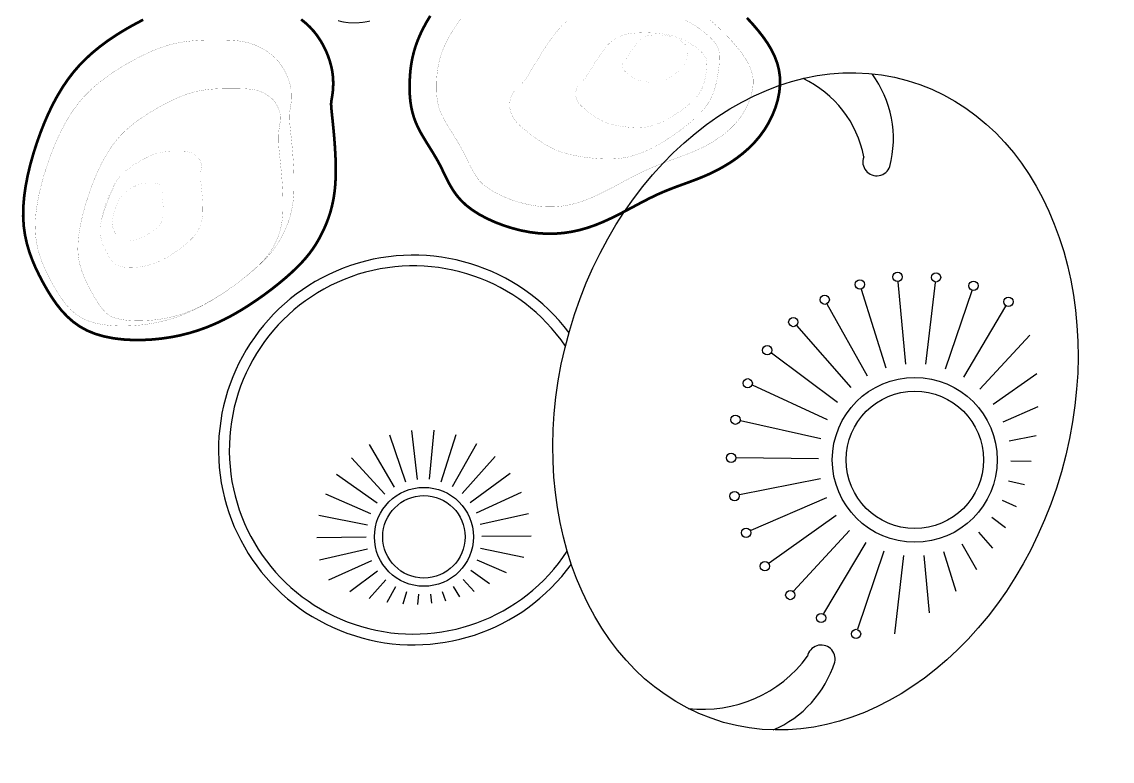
# Model space of a CAD drawing. Header units: feet. Extents: x 3576 to 8206, y -9151 to -6616.
# Drawn here: x 5075.56 to 5095.86, y -8160.83 to -8147.06 of the extents above; entities that cross this region are included whole.
import ezdxf

# ---------------------------------------------------------------- set-up
doc = ezdxf.new("R2010")
doc.units = ezdxf.units.FT
doc.layers.add('FURN', color=253, linetype='CONTINUOUS', lineweight=15)
doc.layers.add('FURNITURE', color=14, linetype='CONTINUOUS', lineweight=0)
doc.layers.add('TREE', color=90, linetype='CONTINUOUS')

# ---------------------------------------------------------------- blocks, each defined once
blk = doc.blocks.new('Pots')
at = {"layer": 'TREE', "color": 34}
for p, q in [((20.76, 1.73), (20.05, 9.38)), ((22.63, 1.71), (23.52, 9.34)), ((18.92, 1.36), (16.63, 8.69)), ((24.46, 1.3), (26.92, 8.57)), ((17.2, 0.62), (13.44, 7.32)), ((26.16, 0.52), (30.08, 7.12)), ((15.67, -0.46), (10.6, 5.31)), ((27.66, -0.6), (32.3, 4.42)), ((14.4, -1.84), (8.24, 2.75)), ((28.9, -2.01), (32.95, 0.86)), ((13.45, -3.45), (6.47, -0.24)), ((29.82, -3.64), (33.09, -2.23)), ((12.85, -5.22), (5.36, -3.54)), ((-25.82, -9.26), (-27.29, -4.89)), ((-24.73, -9.01), (-25.25, -4.44)), ((-23.6, -9), (-23.16, -4.42)), ((-22.5, -9.23), (-21.12, -4.83)), ((30.38, -5.43), (32.88, -4.93)), ((-26.85, -9.72), (-29.19, -5.75)), ((-21.47, -9.68), (-19.2, -5.66)), ((-27.75, -10.39), (-30.86, -7)), ((-20.56, -10.33), (-17.5, -6.88)), ((12.63, -7.08), (4.95, -7)), ((30.55, -7.29), (32.44, -7.32)), ((-28.49, -11.23), (-32.25, -8.56)), ((-19.8, -11.16), (-16.09, -8.42)), ((12.81, -8.95), (5.28, -10.46)), ((30.33, -9.15), (31.82, -9.49)), ((-29.05, -12.21), (-33.27, -10.38)), ((-19.23, -12.12), (-15.03, -10.21)), ((13.36, -10.74), (6.31, -13.78)), ((29.73, -10.93), (31.02, -11.52)), ((-29.39, -13.28), (-33.9, -12.37)), ((-18.87, -13.19), (-14.37, -12.19)), ((14.28, -12.37), (8.02, -16.81)), ((28.78, -12.54), (30.05, -13.48)), ((15.52, -13.78), (10.31, -19.42)), ((27.51, -13.92), (28.84, -15.43)), ((-29.49, -14.4), (-34.1, -14.44)), ((-18.74, -14.31), (-14.13, -14.27)), ((17.02, -14.9), (13.1, -21.5)), ((25.98, -15), (27.33, -17.4)), ((-29.37, -15.52), (-33.86, -16.52)), ((-18.85, -15.43), (-14.83, -16.24)), ((18.72, -15.68), (16.26, -22.95)), ((20.55, -16.09), (19.7, -23.38)), ((22.42, -16.11), (22.92, -21.45)), ((24.26, -15.74), (25.41, -19.42)), ((-29.01, -16.59), (-33.02, -18.41)), ((-19.19, -16.5), (-16.45, -17.69)), ((-28.44, -17.55), (-31.02, -19.47)), ((-19.74, -17.48), (-18, -18.72)), ((-27.68, -18.38), (-29.21, -20.11)), ((-26.76, -19.03), (-27.58, -20.47)), ((-21.39, -18.99), (-20.81, -19.96)), ((-20.48, -18.32), (-19.45, -19.45)), ((-25.73, -19.48), (-26.1, -20.64)), ((-24.63, -19.71), (-24.72, -20.65)), ((-23.51, -19.7), (-23.41, -20.54)), ((-22.41, -19.45), (-22.12, -20.32))]:
    blk.add_line(p, q, dxfattribs=at)
for centre, radius in [((19.99, 9.85), 0.434), ((23.57, 9.81), 0.434), ((16.48, 9.15), 0.434), ((27.06, 9.03), 0.434), ((13.2, 7.73), 0.434), ((30.31, 7.54), 0.434), ((10.28, 5.65), 0.434), ((7.85, 3.02), 0.434), ((6.03, -0.06), 0.434), ((21.59, -7.19), 7.68), ((21.59, -7.19), 6.4), ((4.89, -3.45), 0.434), ((4.48, -7), 0.434), ((-24.12, -14.36), 4.61), ((4.81, -10.57), 0.434), ((-24.12, -14.36), 3.84), ((5.88, -13.98), 0.434), ((7.63, -17.1), 0.434), ((10, -19.78), 0.434), ((12.87, -21.92), 0.434), ((16.12, -23.41), 0.434)]:
    blk.add_circle(centre, radius, dxfattribs=at)
for centre, radius, start, end in [((9.38, 22.71), 10.22, 345.3884, 36.3918), ((6.87, 19.13), 10.15, 10.7901, 64.8418), ((18.05, 20.57), 1.3, 159.3806, 340.2787), ((-25.1, -6.27), 18.15, 37.0123, 324.1356), ((-25.1, -6.27), 17.15, 34.3347, 326.6641), ((12.87, -25.74), 1.3, 347.5928, 168.4909), ((1.9, -18.43), 11.99, 263.2497, 323.9651), ((4.39, -22.95), 10.22, 293.1244, 342.483)]:
    blk.add_arc(centre, radius, start, end, dxfattribs=at)
blk.add_ellipse((12.34, -1.74), major_axis=(8.55, 29.9), ratio=0.766228, dxfattribs=at)
blk = doc.blocks.new('Rocks')
at = {"layer": 'FURN', "color": 252, "linetype": 'Continuous'}
for points, const_width in [([(53.921, 13.517), (54.458, 13.717), (55.018, 13.939), (55.594, 14.187), (56.18, 14.46), (56.771, 14.762), (57.36, 15.093), (57.94, 15.456), (58.506, 15.851), (59.051, 16.28), (59.569, 16.745), (60.062, 17.244), (60.531, 17.778), (60.978, 18.346), (61.405, 18.946), (61.814, 19.578), (62.207, 20.241), (62.585, 20.935), (62.949, 21.657), (63.294, 22.401), (63.615, 23.16), (63.905, 23.928), (64.157, 24.697), (64.367, 25.46), (64.528, 26.209), (64.633, 26.939), (64.68, 27.642), (64.671, 28.321), (64.612, 28.977), (64.51, 29.614), (64.369, 30.235), (64.197, 30.841), (63.998, 31.435), (63.778, 32.02), (63.542, 32.598), (63.284, 33.164), (63, 33.711), (62.683, 34.235), (62.327, 34.73), (61.926, 35.189), (61.474, 35.607), (60.964, 35.978), (60.394, 36.298), (59.771, 36.567), (59.105, 36.789), (58.406, 36.965), (57.686, 37.097), (56.953, 37.189), (56.219, 37.243), (55.494, 37.26), (54.785, 37.243), (54.093, 37.193), (53.414, 37.109), (52.745, 36.993), (52.083, 36.844), (51.426, 36.662), (50.77, 36.448), (50.114, 36.203), (49.454, 35.927), (48.798, 35.625), (48.151, 35.303), (47.522, 34.966), (46.917, 34.621), (46.343, 34.274), (45.808, 33.93), (45.319, 33.595), (44.88, 33.272), (44.487, 32.961), (44.136, 32.655), (43.819, 32.352), (43.53, 32.047), (43.264, 31.735), (43.014, 31.413), (42.775, 31.076), (42.541, 30.72), (42.314, 30.342), (42.097, 29.937), (41.891, 29.503), (41.701, 29.036), (41.528, 28.532), (41.374, 27.988), (41.244, 27.4), (41.138, 26.768), (41.054, 26.107), (40.99, 25.435), (40.943, 24.771), (40.909, 24.134), (40.886, 23.542), (40.871, 23.012), (40.861, 22.565), (40.854, 22.212), (40.847, 21.942), (40.838, 21.738), (40.828, 21.584), (40.813, 21.463), (40.792, 21.357), (40.764, 21.25), (40.726, 21.126), (40.68, 20.97), (40.627, 20.78), (40.572, 20.56), (40.521, 20.311), (40.477, 20.034), (40.445, 19.731), (40.429, 19.405), (40.434, 19.057), (40.463, 18.689), (40.519, 18.307), (40.601, 17.914), (40.709, 17.515), (40.846, 17.116), (41.01, 16.722), (41.202, 16.336), (41.424, 15.965), (41.675, 15.612), (41.951, 15.279), (42.248, 14.968)], 0.2), ([(43.648, 19.961), (43.667, 19.723), (43.705, 19.464), (43.762, 19.191), (43.838, 18.912), (43.933, 18.634), (44.045, 18.364), (44.174, 18.107), (44.316, 17.868), (44.478, 17.641), (44.661, 17.419), (44.865, 17.206), (45.086, 17.002), (45.321, 16.813), (45.563, 16.64), (45.808, 16.486), (46.05, 16.352), (46.288, 16.24), (46.526, 16.143), (46.774, 16.059), (47.037, 15.984), (47.322, 15.917), (47.634, 15.855), (47.976, 15.797), (48.348, 15.741), (48.743, 15.688), (49.148, 15.639), (49.56, 15.596), (49.975, 15.563), (50.388, 15.541), (50.798, 15.531), (51.2, 15.535), (51.591, 15.555), (51.974, 15.59), (52.356, 15.644), (52.745, 15.716), (53.146, 15.807), (53.564, 15.919), (54.003, 16.054), (54.466, 16.211), (54.956, 16.393), (55.468, 16.597), (55.992, 16.822), (56.518, 17.067), (57.041, 17.335), (57.555, 17.624), (58.053, 17.934), (58.529, 18.267), (58.978, 18.621), (59.404, 19.002), (59.813, 19.417), (60.209, 19.868), (60.593, 20.355), (60.966, 20.879), (61.329, 21.441), (61.683, 22.039), (62.029, 22.673), (62.364, 23.338), (62.681, 24.02), (62.973, 24.712), (63.234, 25.403), (63.458, 26.084), (63.639, 26.744), (63.774, 27.372), (63.858, 27.957), (63.894, 28.504), (63.887, 29.028), (63.842, 29.539), (63.761, 30.044), (63.646, 30.549), (63.501, 31.058), (63.328, 31.576), (63.131, 32.1), (62.921, 32.615), (62.701, 33.098), (62.471, 33.542), (62.229, 33.941), (61.975, 34.294), (61.706, 34.602), (61.418, 34.868), (61.098, 35.101), (60.721, 35.312), (60.272, 35.506), (59.76, 35.677), (59.196, 35.819), (58.595, 35.93), (57.972, 36.008), (57.338, 36.054), (56.709, 36.069), (56.097, 36.054), (55.503, 36.011), (54.923, 35.94), (54.352, 35.84), (53.785, 35.713), (53.218, 35.556), (52.646, 35.37), (52.066, 35.153), (51.474, 34.905), (50.877, 34.63), (50.284, 34.335), (49.704, 34.025), (49.146, 33.706), (48.618, 33.387), (48.13, 33.073), (47.691, 32.772), (47.31, 32.492), (46.981, 32.231), (46.699, 31.986), (46.453, 31.751), (46.234, 31.519), (46.031, 31.282), (45.836, 31.03), (45.642, 30.757), (45.451, 30.466), (45.269, 30.163), (45.098, 29.845), (44.938, 29.507), (44.79, 29.143), (44.653, 28.746), (44.531, 28.31), (44.424, 27.827), (44.333, 27.286), (44.258, 26.696), (44.199, 26.078), (44.155, 25.457), (44.123, 24.852), (44.101, 24.284), (44.086, 23.771), (44.077, 23.331), (44.069, 22.973), (44.061, 22.685), (44.051, 22.437), (44.035, 22.2), (44.004, 21.955), (43.957, 21.717), (43.904, 21.518), (43.858, 21.363), (43.817, 21.224), (43.777, 21.081), (43.739, 20.928), (43.704, 20.761), (43.676, 20.58), (43.655, 20.386), (43.645, 20.18)], 0.01), ([(32.667, 15.914), (33.017, 16.357), (33.332, 16.797), (33.611, 17.231), (33.854, 17.655), (34.063, 18.071), (34.241, 18.479), (34.392, 18.882), (34.518, 19.28), (34.624, 19.675), (34.712, 20.068), (34.785, 20.462), (34.847, 20.857), (34.894, 21.253), (34.925, 21.65), (34.937, 22.049), (34.927, 22.448), (34.892, 22.848), (34.83, 23.248), (34.738, 23.65), (34.615, 24.051), (34.465, 24.454), (34.296, 24.857), (34.114, 25.262), (33.926, 25.67), (33.738, 26.08), (33.557, 26.493), (33.39, 26.909), (33.24, 27.329), (33.099, 27.751), (32.955, 28.174), (32.795, 28.597), (32.61, 29.019), (32.386, 29.437), (32.112, 29.85), (31.776, 30.258), (31.371, 30.658), (30.902, 31.046), (30.38, 31.416), (29.816, 31.764), (29.218, 32.084), (28.598, 32.372), (27.966, 32.623), (27.33, 32.831), (26.701, 32.992), (26.078, 33.108), (25.46, 33.179), (24.846, 33.207), (24.234, 33.193), (23.623, 33.138), (23.013, 33.045), (22.4, 32.914), (21.785, 32.748), (21.171, 32.554), (20.558, 32.34), (19.951, 32.115), (19.352, 31.887), (18.764, 31.663), (18.189, 31.453), (17.629, 31.263), (17.088, 31.101), (16.561, 30.961), (16.045, 30.836), (15.537, 30.72), (15.033, 30.605), (14.529, 30.485), (14.021, 30.352), (13.506, 30.201), (12.981, 30.023), (12.45, 29.818), (11.919, 29.582), (11.393, 29.316), (10.878, 29.016), (10.379, 28.681), (9.901, 28.309), (9.451, 27.899), (9.032, 27.451), (8.651, 26.968), (8.311, 26.458), (8.018, 25.928), (7.775, 25.382), (7.587, 24.828), (7.459, 24.272), (7.395, 23.72), (7.399, 23.178), (7.466, 22.644), (7.592, 22.117), (7.771, 21.597), (7.998, 21.079), (8.268, 20.564), (8.576, 20.049), (8.916, 19.533), (9.284, 19.014)], 0.2), ([(30.446, 16.438), (30.8, 16.812), (31.125, 17.188), (31.418, 17.559), (31.677, 17.922), (31.902, 18.27), (32.091, 18.602), (32.251, 18.92), (32.387, 19.23), (32.501, 19.535), (32.598, 19.841), (32.681, 20.151), (32.752, 20.47), (32.814, 20.8), (32.865, 21.13), (32.903, 21.451), (32.928, 21.758), (32.936, 22.053), (32.929, 22.336), (32.906, 22.608), (32.865, 22.871), (32.805, 23.131), (32.72, 23.409), (32.605, 23.719), (32.461, 24.061), (32.294, 24.434), (32.109, 24.834), (31.913, 25.262), (31.713, 25.719), (31.52, 26.2), (31.35, 26.675), (31.204, 27.111), (31.072, 27.499), (30.943, 27.841), (30.81, 28.142), (30.667, 28.41), (30.501, 28.659), (30.298, 28.907), (30.028, 29.173), (29.684, 29.457), (29.276, 29.747), (28.818, 30.029), (28.324, 30.294), (27.808, 30.534), (27.285, 30.741), (26.77, 30.91), (26.269, 31.038), (25.781, 31.129), (25.301, 31.184), (24.824, 31.206), (24.346, 31.195), (23.864, 31.152), (23.373, 31.077), (22.87, 30.969), (22.347, 30.828), (21.801, 30.656), (21.235, 30.458), (20.655, 30.243), (20.064, 30.018), (19.463, 29.789), (18.853, 29.566), (18.238, 29.358), (17.632, 29.176), (17.053, 29.022), (16.504, 28.889), (15.982, 28.77), (15.487, 28.657), (15.013, 28.544), (14.556, 28.425), (14.109, 28.293), (13.662, 28.142), (13.216, 27.97), (12.777, 27.775), (12.35, 27.558), (11.939, 27.319), (11.552, 27.059), (11.19, 26.778), (10.857, 26.475), (10.551, 26.146), (10.27, 25.792), (10.021, 25.418), (9.809, 25.035), (9.639, 24.652), (9.513, 24.281), (9.433, 23.932), (9.396, 23.612), (9.398, 23.31), (9.437, 23.003), (9.515, 22.676), (9.635, 22.325), (9.802, 21.947), (10.014, 21.542), (10.27, 21.113), (10.567, 20.662), (10.894, 20.201), (11.246, 19.742), (11.619, 19.29), (12.013, 18.851)], 0.01), ([(22.654, 17.607), (22.858, 17.745), (23.074, 17.909), (23.309, 18.11), (23.574, 18.361), (23.867, 18.662), (24.172, 18.996), (24.478, 19.346), (24.772, 19.696), (25.047, 20.033), (25.296, 20.344), (25.511, 20.617), (25.69, 20.844), (25.843, 21.036), (25.99, 21.216), (26.159, 21.41), (26.366, 21.624), (26.592, 21.826), (26.781, 21.974), (26.906, 22.066), (26.988, 22.127), (27.051, 22.175), (27.106, 22.22), (27.158, 22.266), (27.208, 22.313), (27.254, 22.363), (27.322, 22.444), (27.387, 22.547), (27.44, 22.643), (27.493, 22.756), (27.543, 22.88), (27.584, 23.006), (27.615, 23.128), (27.636, 23.24), (27.647, 23.34), (27.65, 23.439), (27.644, 23.553), (27.63, 23.68), (27.605, 23.816), (27.57, 23.955), (27.527, 24.091), (27.479, 24.22), (27.427, 24.335), (27.374, 24.437), (27.315, 24.534), (27.246, 24.636), (27.159, 24.75), (27.051, 24.88), (26.916, 25.032), (26.751, 25.206), (26.559, 25.402), (26.348, 25.611), (26.132, 25.819), (25.913, 26.022), (25.693, 26.217), (25.474, 26.402), (25.257, 26.574), (25.046, 26.73), (24.842, 26.868), (24.641, 26.992), (24.433, 27.108), (24.211, 27.219), (23.969, 27.327), (23.702, 27.435), (23.407, 27.542), (23.079, 27.65), (22.717, 27.759), (22.331, 27.864), (21.933, 27.962), (21.531, 28.047), (21.127, 28.118), (20.728, 28.172), (20.338, 28.206), (19.961, 28.22), (19.601, 28.212), (19.245, 28.182), (18.878, 28.128), (18.495, 28.048), (18.094, 27.943), (17.675, 27.81), (17.235, 27.65), (16.776, 27.461), (16.299, 27.244), (15.812, 27.004), (15.328, 26.746), (14.86, 26.475), (14.415, 26.194), (14.005, 25.909), (13.639, 25.626), (13.326, 25.355), (13.073, 25.104), (12.868, 24.868), (12.694, 24.63), (12.539, 24.38), (12.397, 24.113), (12.266, 23.822), (12.142, 23.501), (12.025, 23.149), (11.912, 22.77), (11.813, 22.392), (11.736, 22.047), (11.685, 21.746), (11.659, 21.491), (11.655, 21.282), (11.667, 21.116), (11.691, 20.983), (11.728, 20.86), (11.796, 20.706), (11.914, 20.498), (12.086, 20.249), (12.308, 19.973), (12.572, 19.685), (12.87, 19.396), (13.192, 19.115), (13.526, 18.85), (13.861, 18.609)], 0.008), ([(57.372, 25.173), (57.53, 25.396), (57.784, 25.788), (58.037, 26.215), (58.288, 26.676), (58.533, 27.161), (58.763, 27.658), (58.869, 27.907)], 0.008), ([(39.538, 15.399), (39.304, 15.5), (39.054, 15.583), (38.792, 15.649), (38.522, 15.699), (38.247, 15.733), (37.972, 15.753), (37.7, 15.76), (37.434, 15.753), (37.175, 15.734)], 0.075)]:
    blk.add_lwpolyline(points, dxfattribs=dict(at, const_width=const_width))
for points, const_width in [([(44.677, 21.851), (44.689, 21.698), (44.709, 21.563), (44.741, 21.41), (44.784, 21.25), (44.838, 21.093), (44.899, 20.947), (44.962, 20.819), (45.027, 20.712), (45.099, 20.611), (45.189, 20.501), (45.3, 20.385), (45.427, 20.269), (45.566, 20.156), (45.711, 20.052), (45.857, 19.961), (45.995, 19.885), (46.125, 19.823), (46.256, 19.77), (46.402, 19.72), (46.574, 19.672), (46.781, 19.623), (47.03, 19.573), (47.325, 19.523), (47.665, 19.472), (48.031, 19.423), (48.404, 19.377), (48.775, 19.339), (49.142, 19.31), (49.5, 19.291), (49.846, 19.282), (50.174, 19.286), (50.481, 19.301), (50.775, 19.329), (51.07, 19.37), (51.375, 19.426), (51.698, 19.5), (52.045, 19.593), (52.421, 19.708), (52.83, 19.847), (53.272, 20.011), (53.737, 20.196), (54.207, 20.398), (54.674, 20.616), (55.129, 20.849), (55.568, 21.095), (55.984, 21.355), (56.37, 21.624), (56.724, 21.904), (57.056, 22.202), (57.382, 22.532), (57.704, 22.899), (58.025, 23.306), (58.344, 23.754), (58.662, 24.245), (58.978, 24.779), (59.291, 25.354), (59.597, 25.96), (59.885, 26.581), (60.149, 27.205), (60.381, 27.82), (60.576, 28.413), (60.729, 28.971), (60.837, 29.476), (60.901, 29.918), (60.927, 30.308), (60.922, 30.676), (60.889, 31.042), (60.829, 31.415), (60.741, 31.805), (60.624, 32.218), (60.476, 32.658), (60.302, 33.121), (60.118, 33.573), (59.935, 33.974), (59.759, 34.314), (59.593, 34.588), (59.44, 34.8), (59.304, 34.957), (59.179, 35.071), (59.05, 35.166), (58.866, 35.269), (58.592, 35.387), (58.232, 35.507), (57.804, 35.615), (57.323, 35.703), (56.808, 35.768), (56.275, 35.807), (55.743, 35.819), (55.227, 35.807), (54.731, 35.771), (54.25, 35.712), (53.777, 35.63), (53.305, 35.523), (52.828, 35.391), (52.34, 35.232), (51.836, 35.044), (51.313, 34.825), (50.775, 34.577), (50.235, 34.308), (49.704, 34.025), (49.192, 33.733), (48.711, 33.441), (48.27, 33.158), (47.882, 32.892), (47.557, 32.654), (47.293, 32.444), (47.08, 32.259), (46.906, 32.092), (46.756, 31.933), (46.616, 31.77), (46.476, 31.588), (46.327, 31.379), (46.178, 31.153), (46.042, 30.925), (45.917, 30.695), (45.803, 30.452), (45.696, 30.191), (45.596, 29.901), (45.504, 29.573), (45.421, 29.196), (45.345, 28.746), (45.28, 28.226), (45.226, 27.663), (45.184, 27.084), (45.154, 26.512), (45.133, 25.968), (45.119, 25.472), (45.109, 25.038), (45.102, 24.676), (45.094, 24.369), (45.082, 24.078), (45.059, 23.758), (45.014, 23.389), (44.94, 23.018), (44.863, 22.727), (44.808, 22.541), (44.771, 22.419), (44.745, 22.324), (44.723, 22.237), (44.706, 22.152), (44.692, 22.068), (44.683, 21.983)], 0.01), ([(50.968, 24.774), (50.974, 24.698), (50.984, 24.63), (51, 24.554), (51.022, 24.474), (51.048, 24.395), (51.079, 24.322), (51.111, 24.259), (51.143, 24.205), (51.179, 24.154), (51.224, 24.099), (51.279, 24.041), (51.343, 23.983), (51.412, 23.927), (51.485, 23.875), (51.558, 23.829), (51.627, 23.791), (51.692, 23.76), (51.758, 23.734), (51.83, 23.709), (51.916, 23.685), (52.02, 23.66), (52.144, 23.636), (52.292, 23.61), (52.462, 23.585), (52.645, 23.56), (52.831, 23.538), (53.017, 23.519), (53.2, 23.504), (53.379, 23.494), (53.552, 23.49), (53.716, 23.492), (53.87, 23.499), (54.017, 23.513), (54.164, 23.534), (54.317, 23.562), (54.478, 23.599), (54.652, 23.645), (54.84, 23.703), (55.044, 23.772), (55.266, 23.854), (55.498, 23.947), (55.733, 24.048), (55.966, 24.157), (56.194, 24.273), (56.414, 24.397), (56.621, 24.526), (56.814, 24.661), (56.991, 24.801), (57.158, 24.95), (57.32, 25.115), (57.482, 25.298), (57.642, 25.502), (57.801, 25.726), (57.96, 25.971), (58.118, 26.238), (58.275, 26.526), (58.428, 26.829), (58.572, 27.14), (58.704, 27.451), (58.82, 27.759), (58.917, 28.055), (58.994, 28.334), (59.048, 28.587), (59.08, 28.808), (59.093, 29.003), (59.09, 29.187), (59.074, 29.37), (59.044, 29.556), (59, 29.751), (58.941, 29.958), (58.868, 30.178), (58.781, 30.409), (58.688, 30.635), (58.597, 30.836), (58.509, 31.006), (58.426, 31.143), (58.35, 31.249), (58.281, 31.327), (58.219, 31.384), (58.154, 31.432), (58.063, 31.483), (57.925, 31.542), (57.746, 31.602), (57.531, 31.656), (57.291, 31.7), (57.033, 31.733), (56.767, 31.752), (56.501, 31.758), (56.243, 31.752), (55.995, 31.734), (55.754, 31.705), (55.518, 31.664), (55.282, 31.61), (55.043, 31.545), (54.799, 31.465), (54.548, 31.371), (54.286, 31.261), (54.017, 31.137), (53.747, 31.003), (53.482, 30.861), (53.226, 30.715), (52.985, 30.569), (52.764, 30.428), (52.57, 30.295), (52.408, 30.176), (52.276, 30.071), (52.169, 29.978), (52.082, 29.895), (52.007, 29.815), (51.938, 29.734), (51.867, 29.643), (51.793, 29.538), (51.718, 29.425), (51.65, 29.311), (51.588, 29.196), (51.531, 29.075), (51.477, 28.944), (51.428, 28.799), (51.382, 28.635), (51.34, 28.447), (51.302, 28.222), (51.269, 27.962), (51.242, 27.68), (51.222, 27.391), (51.207, 27.105), (51.196, 26.833), (51.189, 26.585), (51.184, 26.368), (51.18, 26.187), (51.176, 26.033), (51.17, 25.888), (51.159, 25.728), (51.136, 25.543), (51.1, 25.358), (51.061, 25.212), (51.033, 25.119), (51.015, 25.058), (51.002, 25.011), (50.991, 24.967), (50.982, 24.925), (50.976, 24.883), (50.971, 24.84)], 0.005), ([(54.067, 26.259), (54.07, 26.221), (54.075, 26.187), (54.082, 26.149), (54.093, 26.109), (54.107, 26.07), (54.122, 26.033), (54.138, 26.001), (54.154, 25.975), (54.172, 25.949), (54.195, 25.922), (54.222, 25.893), (54.254, 25.864), (54.289, 25.836), (54.325, 25.81), (54.361, 25.787), (54.396, 25.768), (54.428, 25.752), (54.461, 25.739), (54.498, 25.727), (54.541, 25.715), (54.593, 25.702), (54.655, 25.69), (54.729, 25.677), (54.814, 25.665), (54.905, 25.652), (54.998, 25.641), (55.091, 25.631), (55.183, 25.624), (55.272, 25.619), (55.359, 25.617), (55.441, 25.618), (55.518, 25.622), (55.591, 25.629), (55.665, 25.639), (55.741, 25.653), (55.822, 25.672), (55.909, 25.695), (56.003, 25.724), (56.105, 25.758), (56.215, 25.799), (56.332, 25.846), (56.449, 25.896), (56.566, 25.951), (56.68, 26.009), (56.789, 26.07), (56.893, 26.135), (56.99, 26.203), (57.078, 26.272), (57.161, 26.347), (57.243, 26.43), (57.323, 26.521), (57.404, 26.623), (57.483, 26.735), (57.563, 26.858), (57.642, 26.991), (57.72, 27.135), (57.797, 27.287), (57.869, 27.442), (57.935, 27.598), (57.993, 27.752), (58.041, 27.9), (58.08, 28.039), (58.107, 28.166), (58.123, 28.276), (58.129, 28.374), (58.128, 28.466), (58.12, 28.557), (58.105, 28.65), (58.083, 28.748), (58.053, 28.851), (58.016, 28.961), (57.973, 29.077), (57.927, 29.19), (57.881, 29.29), (57.837, 29.375), (57.796, 29.444), (57.757, 29.497), (57.723, 29.536), (57.692, 29.564), (57.66, 29.588), (57.614, 29.614), (57.545, 29.643), (57.455, 29.673), (57.348, 29.7), (57.228, 29.722), (57.099, 29.739), (56.966, 29.748), (56.833, 29.751), (56.704, 29.748), (56.58, 29.739), (56.46, 29.725), (56.342, 29.704), (56.224, 29.677), (56.104, 29.644), (55.982, 29.605), (55.856, 29.558), (55.725, 29.503), (55.591, 29.441), (55.456, 29.374), (55.323, 29.303), (55.195, 29.23), (55.075, 29.157), (54.965, 29.086), (54.868, 29.02), (54.787, 28.96), (54.721, 28.908), (54.667, 28.861), (54.624, 28.82), (54.586, 28.78), (54.551, 28.739), (54.516, 28.694), (54.479, 28.641), (54.442, 28.585), (54.408, 28.528), (54.377, 28.47), (54.348, 28.41), (54.321, 28.344), (54.296, 28.272), (54.273, 28.19), (54.253, 28.096), (54.234, 27.983), (54.217, 27.853), (54.204, 27.712), (54.193, 27.568), (54.186, 27.425), (54.181, 27.289), (54.177, 27.165), (54.175, 27.056), (54.173, 26.966), (54.171, 26.889), (54.168, 26.816), (54.162, 26.736), (54.151, 26.644), (54.132, 26.551), (54.113, 26.478), (54.099, 26.432), (54.09, 26.401), (54.084, 26.378), (54.078, 26.356), (54.074, 26.335), (54.07, 26.314), (54.068, 26.292)], 0.0025), ([(22.456, 22.534), (22.497, 22.599), (22.53, 22.659), (22.563, 22.73), (22.594, 22.806), (22.619, 22.885), (22.639, 22.962), (22.652, 23.032), (22.659, 23.094), (22.661, 23.156), (22.657, 23.228), (22.648, 23.307), (22.632, 23.392), (22.611, 23.479), (22.584, 23.564), (22.554, 23.644), (22.521, 23.716), (22.488, 23.78), (22.451, 23.84), (22.408, 23.904), (22.354, 23.975), (22.286, 24.057), (22.202, 24.152), (22.099, 24.261), (21.979, 24.383), (21.847, 24.514), (21.712, 24.644), (21.575, 24.771), (21.438, 24.893), (21.3, 25.008), (21.165, 25.116), (21.033, 25.213), (20.906, 25.299), (20.78, 25.377), (20.65, 25.449), (20.511, 25.519), (20.36, 25.586), (20.193, 25.654), (20.009, 25.721), (19.804, 25.788), (19.578, 25.856), (19.336, 25.922), (19.088, 25.983), (18.836, 26.036), (18.584, 26.081), (18.335, 26.114), (18.091, 26.136), (17.855, 26.144), (17.63, 26.139), (17.407, 26.12), (17.178, 26.087), (16.939, 26.037), (16.688, 25.971), (16.426, 25.888), (16.152, 25.788), (15.865, 25.67), (15.566, 25.535), (15.262, 25.385), (14.96, 25.223), (14.667, 25.053), (14.389, 24.878), (14.133, 24.7), (13.904, 24.523), (13.708, 24.354), (13.55, 24.197), (13.422, 24.049), (13.313, 23.9), (13.216, 23.745), (13.128, 23.578), (13.046, 23.395), (12.968, 23.195), (12.895, 22.975), (12.825, 22.738), (12.763, 22.502), (12.715, 22.286), (12.683, 22.098), (12.666, 21.938), (12.664, 21.808), (12.671, 21.704), (12.686, 21.621), (12.709, 21.544), (12.752, 21.448), (12.826, 21.318), (12.933, 21.162), (13.072, 20.99), (13.237, 20.81), (13.423, 20.629), (13.624, 20.453), (13.833, 20.288), (14.043, 20.138), (14.252, 20.003), (14.462, 19.882), (14.675, 19.772), (14.896, 19.672), (15.126, 19.582), (15.368, 19.498), (15.626, 19.422), (15.901, 19.352), (16.19, 19.289), (16.487, 19.234), (16.784, 19.187), (17.076, 19.149), (17.356, 19.121), (17.618, 19.101), (17.853, 19.091), (18.054, 19.088), (18.223, 19.093), (18.363, 19.102), (18.483, 19.116), (18.591, 19.135), (18.696, 19.158), (18.807, 19.188), (18.929, 19.227), (19.057, 19.272), (19.179, 19.322), (19.298, 19.377), (19.417, 19.439), (19.538, 19.511), (19.666, 19.597), (19.801, 19.7), (19.948, 19.826), (20.113, 19.983), (20.296, 20.17), (20.487, 20.379), (20.678, 20.598), (20.862, 20.817), (21.034, 21.028), (21.189, 21.222), (21.324, 21.392), (21.436, 21.534), (21.531, 21.654), (21.623, 21.767), (21.729, 21.888), (21.858, 22.021), (21.999, 22.148), (22.118, 22.241), (22.196, 22.298), (22.247, 22.336), (22.286, 22.366), (22.321, 22.394), (22.353, 22.423), (22.384, 22.452), (22.413, 22.484)], 0.005), ([(18.833, 21.125), (18.853, 21.157), (18.87, 21.187), (18.886, 21.222), (18.902, 21.261), (18.915, 21.3), (18.924, 21.338), (18.931, 21.374), (18.934, 21.405), (18.935, 21.436), (18.933, 21.471), (18.929, 21.511), (18.921, 21.553), (18.91, 21.597), (18.897, 21.639), (18.882, 21.679), (18.865, 21.715), (18.849, 21.747), (18.831, 21.778), (18.809, 21.81), (18.782, 21.845), (18.748, 21.886), (18.706, 21.933), (18.654, 21.988), (18.594, 22.049), (18.528, 22.114), (18.461, 22.179), (18.393, 22.243), (18.324, 22.304), (18.255, 22.362), (18.187, 22.415), (18.121, 22.464), (18.058, 22.507), (17.995, 22.546), (17.93, 22.582), (17.86, 22.617), (17.785, 22.651), (17.702, 22.684), (17.609, 22.718), (17.507, 22.752), (17.394, 22.785), (17.273, 22.818), (17.149, 22.849), (17.023, 22.876), (16.897, 22.898), (16.772, 22.915), (16.65, 22.925), (16.533, 22.93), (16.42, 22.927), (16.309, 22.918), (16.194, 22.901), (16.074, 22.876), (15.949, 22.843), (15.818, 22.802), (15.681, 22.751), (15.537, 22.692), (15.388, 22.625), (15.236, 22.55), (15.085, 22.469), (14.938, 22.384), (14.799, 22.296), (14.671, 22.207), (14.557, 22.119), (14.459, 22.034), (14.38, 21.956), (14.316, 21.882), (14.261, 21.808), (14.213, 21.73), (14.169, 21.646), (14.128, 21.555), (14.089, 21.455), (14.052, 21.345), (14.017, 21.226), (13.986, 21.108), (13.962, 21.001), (13.946, 20.907), (13.938, 20.827), (13.937, 20.761), (13.94, 20.71), (13.948, 20.668), (13.96, 20.63), (13.981, 20.581), (14.018, 20.517), (14.071, 20.439), (14.141, 20.352), (14.223, 20.262), (14.317, 20.172), (14.417, 20.084), (14.521, 20.001), (14.626, 19.926), (14.731, 19.859), (14.836, 19.798), (14.942, 19.744), (15.053, 19.694), (15.168, 19.648), (15.289, 19.607), (15.418, 19.568), (15.556, 19.533), (15.7, 19.502), (15.848, 19.474), (15.997, 19.451), (16.143, 19.432), (16.283, 19.418), (16.414, 19.408), (16.531, 19.403), (16.632, 19.402), (16.716, 19.404), (16.787, 19.409), (16.847, 19.416), (16.9, 19.425), (16.953, 19.436), (17.008, 19.451), (17.069, 19.471), (17.133, 19.494), (17.195, 19.518), (17.254, 19.546), (17.313, 19.577), (17.374, 19.613), (17.438, 19.656), (17.505, 19.708), (17.579, 19.77), (17.662, 19.849), (17.753, 19.943), (17.848, 20.047), (17.944, 20.156), (18.036, 20.266), (18.122, 20.371), (18.199, 20.468), (18.267, 20.554), (18.323, 20.625), (18.37, 20.685), (18.417, 20.741), (18.469, 20.801), (18.534, 20.868), (18.605, 20.931), (18.664, 20.978), (18.703, 21.007), (18.728, 21.025), (18.748, 21.04), (18.765, 21.055), (18.782, 21.069), (18.797, 21.084), (18.812, 21.099)], 0.0025)]:
    blk.add_lwpolyline(points, close=True, dxfattribs=dict(at, const_width=const_width))

msp = doc.modelspace()

# ---------------------------------------------------------------- block references
at = {"layer": 'FURNITURE', "xscale": 0.2499999999982366, "yscale": 0.2499999999982366, "zscale": 0.2499999999982366, "rotation": 187.1968403644955}
msp.add_blockref('Rocks', (5090.7683, -8141.978), dxfattribs=at)
at = {"layer": 'FURNITURE', "xscale": 0.1999999999970896, "yscale": 0.1999999999970896, "zscale": 0.1999999999970896}
msp.add_blockref('Pots', (5087.8698, -8153.781), dxfattribs=at)

doc.saveas('drawing.dxf')
